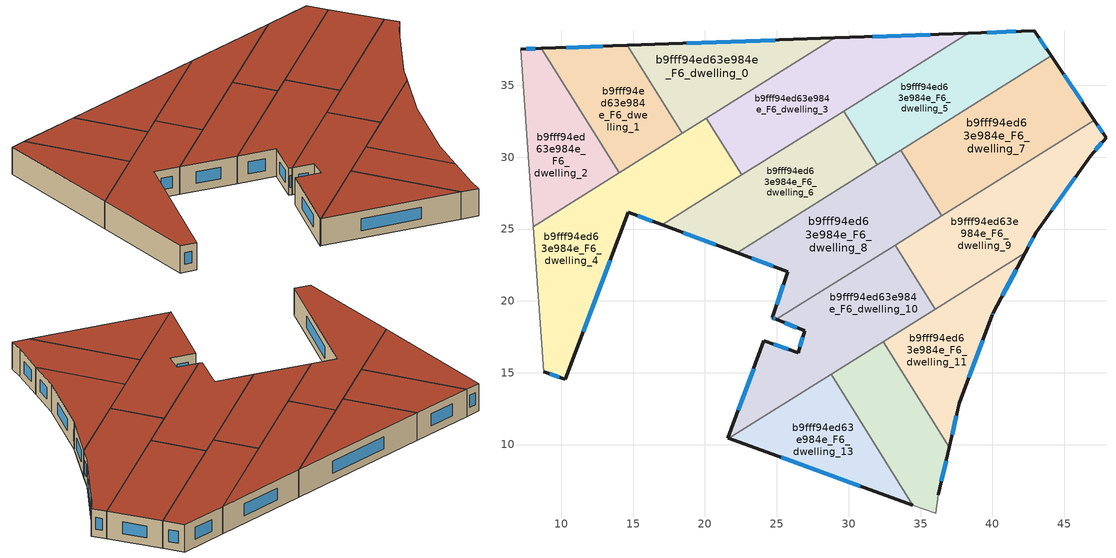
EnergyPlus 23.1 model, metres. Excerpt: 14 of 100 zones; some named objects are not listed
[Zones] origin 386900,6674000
b9fff94ed63e984e_F6_dwelling_0
 floor to b9fff94ed63e984e_F5_dwelling_0 (EU_floor_Construction): 29.03,38.3 18.43,31.66 14.6,37.78 z18
 wall outside (EU_wall_Construction): 29.03,38.3 14.6,37.78 z18:21
 wall to b9fff94ed63e984e_F6_dwelling_1 (EU_wall_Construction): 14.6,37.78 18.43,31.66 z18:21
 wall to b9fff94ed63e984e_F6_dwelling_3 (EU_wall_Construction): 20.1,32.7 29.03,38.3 z18:21
 wall to b9fff94ed63e984e_F6_dwelling_4 (EU_wall_Construction): 18.43,31.66 20.1,32.7 z18:21
 window (EU_Window_Construction): 24.9,38.15 18.72,37.93 z18.86:20.14
 roof outside (EU_roof_Construction): 29.03,38.3 14.6,37.78 18.43,31.66 z21
b9fff94ed63e984e_F6_dwelling_1
 floor to b9fff94ed63e984e_F5_dwelling_1 (EU_floor_Construction): 14.6,37.78 18.43,31.66 14.04,28.91 8.62,37.57 z18
 wall outside (EU_wall_Construction): 14.6,37.78 8.62,37.57 z18:21
 wall to b9fff94ed63e984e_F6_dwelling_2 (EU_wall_Construction): 8.62,37.57 14.04,28.91 z18:21
 wall to b9fff94ed63e984e_F6_dwelling_4 (EU_wall_Construction): 14.04,28.91 18.43,31.66 z18:21
 window (EU_Window_Construction): 12.89,37.72 10.33,37.63 z18.86:20.14
 roof outside (EU_roof_Construction): 18.43,31.66 14.6,37.78 8.62,37.57 14.04,28.91 z21
b9fff94ed63e984e_F6_dwelling_10
 floor to b9fff94ed63e984e_F5_dwelling_10 (EU_floor_Construction): 33.23,23.87 36.02,19.42 21.65,10.42 21.58,10.45 24.11,17.23 26.47,16.38 26.95,17.92 24.97,18.71 z18
 wall outside (EU_wall_Construction): 24.97,18.71 26.95,17.92 26.47,16.38 24.11,17.23 21.58,10.45 21.65,10.42 z18:21
 wall to b9fff94ed63e984e_F6_dwelling_9 (EU_wall_Construction): 36.02,19.42 33.23,23.87 z18:21
 wall to b9fff94ed63e984e_F6_dwelling_8 (EU_wall_Construction): 33.23,23.87 24.97,18.71 z18:21
 wall to b9fff94ed63e984e_F6_dwelling_13 (EU_wall_Construction): 21.65,10.42 28.78,14.89 z18:21
 wall to b9fff94ed63e984e_F6_dwelling_12 (EU_wall_Construction): 28.78,14.89 32.4,17.15 z18:21
 wall to b9fff94ed63e984e_F6_dwelling_11 (EU_wall_Construction): 32.4,17.15 36.02,19.42 z18:21
 window (EU_Window_Construction): 25.8,16.62 24.78,16.98 / 26.82,17.48 26.61,16.82 / 25.54,18.48 26.39,18.15 / 23.38,15.29 22.3,12.38 z18.86:20.14
 roof outside (EU_roof_Construction): 36.02,19.42 33.23,23.87 24.97,18.71 26.95,17.92 26.47,16.38 24.11,17.23 21.58,10.45 21.65,10.42 z21
b9fff94ed63e984e_F6_dwelling_11
 floor to b9fff94ed63e984e_F5_dwelling_11 (EU_floor_Construction): 42.29,23.35 40.06,19.16 39.99,19.02 37.71,12.89 37,9.81 32.4,17.15 z18
 wall outside (EU_wall_Construction): 37,9.81 37.71,12.89 39.99,19.02 40.06,19.16 42.29,23.35 z18:21
 wall to b9fff94ed63e984e_F6_dwelling_12 (EU_wall_Construction): 32.4,17.15 37,9.81 z18:21
 wall to b9fff94ed63e984e_F6_dwelling_9 (EU_wall_Construction): 42.29,23.35 36.02,19.42 z18:21
 window (EU_Window_Construction): 40.7,20.36 41.66,22.15 / 40.01,19.06 40.04,19.12 / 38.36,14.64 39.34,17.27 / 37.2,10.69 37.5,12.01 z18.86:20.14
 roof outside (EU_roof_Construction): 37,9.81 37.71,12.89 39.99,19.02 40.06,19.16 42.29,23.35 32.4,17.15 z21
b9fff94ed63e984e_F6_dwelling_12
 floor to b9fff94ed63e984e_F5_dwelling_12 (EU_floor_Construction): 32.4,17.15 37,9.81 36.24,6.52 36.04,5.22 34.47,5.79 28.78,14.89 z18
 wall outside (EU_wall_Construction): 36.24,6.52 37,9.81 z18:21
 wall to b9fff94ed63e984e_F6_dwelling_13 (EU_wall_Construction): 28.78,14.89 34.47,5.79 z18:21
 wall adiabatic (EU_wall_Construction): 34.47,5.79 36.04,5.22 36.24,6.52 z18:21
 window (EU_Window_Construction): 36.45,7.46 36.78,8.87 z18.86:20.14
 roof outside (EU_roof_Construction): 36.04,5.22 36.24,6.52 37,9.81 32.4,17.15 28.78,14.89 34.47,5.79 z21
b9fff94ed63e984e_F6_dwelling_13
 floor to b9fff94ed63e984e_F5_dwelling_13 (EU_floor_Construction): 28.78,14.89 34.47,5.79 21.65,10.42 z18
 wall outside (EU_wall_Construction): 21.65,10.42 34.47,5.79 z18:21
 window (EU_Window_Construction): 25.31,9.1 30.81,7.11 z18.86:20.14
 roof outside (EU_roof_Construction): 34.47,5.79 28.78,14.89 21.65,10.42 z21
b9fff94ed63e984e_F6_dwelling_2
 floor to b9fff94ed63e984e_F5_dwelling_2 (EU_floor_Construction): 8.62,37.57 14.04,28.91 8.05,25.16 7.16,37.51 z18
 wall outside (EU_wall_Construction): 8.62,37.57 7.16,37.51 z18:21
 wall adiabatic (EU_wall_Construction): 7.16,37.51 8.05,25.16 z18:21
 wall to b9fff94ed63e984e_F6_dwelling_4 (EU_wall_Construction): 8.05,25.16 14.04,28.91 z18:21
 window (EU_Window_Construction): 8.2,37.55 7.58,37.53 z18.86:20.14
 roof outside (EU_roof_Construction): 14.04,28.91 8.62,37.57 7.16,37.51 8.05,25.16 z21
b9fff94ed63e984e_F6_dwelling_3
 floor to b9fff94ed63e984e_F5_dwelling_3 (EU_floor_Construction): 38.32,38.63 22.56,28.76 20.09,32.71 29.03,38.3 z18
 wall outside (EU_wall_Construction): 38.32,38.63 29.03,38.3 z18:21
 wall to b9fff94ed63e984e_F6_dwelling_4 (EU_wall_Construction): 20.09,32.71 22.56,28.76 z18:21
 wall to b9fff94ed63e984e_F6_dwelling_5 (EU_wall_Construction): 29.64,33.2 38.32,38.63 z18:21
 wall to b9fff94ed63e984e_F6_dwelling_6 (EU_wall_Construction): 22.56,28.76 29.64,33.2 z18:21
 window (EU_Window_Construction): 35.66,38.53 31.68,38.39 z18.86:20.14
 roof outside (EU_roof_Construction): 38.32,38.63 29.03,38.3 20.09,32.71 22.56,28.76 z21
b9fff94ed63e984e_F6_dwelling_4
 floor to b9fff94ed63e984e_F5_dwelling_4 (EU_floor_Construction): 20.09,32.71 22.56,28.76 17.01,25.29 14.66,26.16 10.27,14.53 8.77,15.08 8.05,25.16 z18
 wall outside (EU_wall_Construction): 8.77,15.08 10.27,14.53 14.66,26.16 17.01,25.29 z18:21
 wall adiabatic (EU_wall_Construction): 8.05,25.16 8.77,15.08 z18:21
 wall to b9fff94ed63e984e_F6_dwelling_6 (EU_wall_Construction): 17.01,25.29 22.56,28.76 z18:21
 window (EU_Window_Construction): 15.33,25.91 16.34,25.54 / 11.52,17.86 13.41,22.84 / 9.2,14.92 9.84,14.69 z18.86:20.14
 roof outside (EU_roof_Construction): 17.01,25.29 22.56,28.76 20.09,32.71 8.05,25.16 8.77,15.08 10.27,14.53 14.66,26.16 z21
b9fff94ed63e984e_F6_dwelling_5
 floor to b9fff94ed63e984e_F5_dwelling_5 (EU_floor_Construction): 42.93,38.79 44.1,37.04 31.98,29.46 29.64,33.2 38.32,38.63 z18
 wall outside (EU_wall_Construction): 44.1,37.04 42.93,38.79 38.32,38.63 z18:21
 wall to b9fff94ed63e984e_F6_dwelling_6 (EU_wall_Construction): 29.64,33.2 31.98,29.46 z18:21
 wall to b9fff94ed63e984e_F6_dwelling_7 (EU_wall_Construction): 33.63,30.49 44.1,37.04 z18:21
 wall to b9fff94ed63e984e_F6_dwelling_8 (EU_wall_Construction): 31.98,29.46 33.63,30.49 z18:21
 window (EU_Window_Construction): 41.61,38.75 39.64,38.68 / 43.77,37.54 43.27,38.29 z18.86:20.14
 roof outside (EU_roof_Construction): 44.1,37.04 42.93,38.79 38.32,38.63 29.64,33.2 31.98,29.46 z21
b9fff94ed63e984e_F6_dwelling_6
 floor to b9fff94ed63e984e_F5_dwelling_6 (EU_floor_Construction): 29.64,33.2 31.98,29.46 22.23,23.35 17.01,25.29 z18
 wall outside (EU_wall_Construction): 17.01,25.29 22.23,23.35 z18:21
 wall to b9fff94ed63e984e_F6_dwelling_8 (EU_wall_Construction): 22.23,23.35 31.98,29.46 z18:21
 window (EU_Window_Construction): 18.5,24.74 20.74,23.9 z18.86:20.14
 roof outside (EU_roof_Construction): 31.98,29.46 29.64,33.2 17.01,25.29 22.23,23.35 z21
b9fff94ed63e984e_F6_dwelling_7
 floor to b9fff94ed63e984e_F5_dwelling_7 (EU_floor_Construction): 44.1,37.04 47.1,32.56 36.49,25.92 33.63,30.49 z18
 wall outside (EU_wall_Construction): 47.1,32.56 44.1,37.04 z18:21
 wall to b9fff94ed63e984e_F6_dwelling_8 (EU_wall_Construction): 33.63,30.49 36.49,25.92 z18:21
 wall to b9fff94ed63e984e_F6_dwelling_9 (EU_wall_Construction): 36.49,25.92 47.1,32.56 z18:21
 window (EU_Window_Construction): 46.25,33.84 44.96,35.76 z18.86:20.14
 roof outside (EU_roof_Construction): 47.1,32.56 44.1,37.04 33.63,30.49 36.49,25.92 z21
b9fff94ed63e984e_F6_dwelling_8
 floor to b9fff94ed63e984e_F5_dwelling_8 (EU_floor_Construction): 33.63,30.49 36.49,25.92 24.97,18.71 24.67,18.82 25.77,22.03 22.23,23.35 z18
 wall outside (EU_wall_Construction): 22.23,23.35 25.77,22.03 24.67,18.82 24.97,18.71 z18:21
 wall to b9fff94ed63e984e_F6_dwelling_9 (EU_wall_Construction): 33.23,23.87 36.49,25.92 z18:21
 window (EU_Window_Construction): 24.76,18.79 24.89,18.74 / 25.46,21.12 24.99,19.74 / 23.24,22.97 24.76,22.41 z18.86:20.14
 roof outside (EU_roof_Construction): 36.49,25.92 33.63,30.49 22.23,23.35 25.77,22.03 24.67,18.82 24.97,18.71 z21
b9fff94ed63e984e_F6_dwelling_9
 floor to b9fff94ed63e984e_F5_dwelling_9 (EU_floor_Construction): 47.1,32.56 47.91,31.36 46.86,30.12 43.06,24.79 42.29,23.35 36.02,19.42 33.23,23.87 z18
 wall outside (EU_wall_Construction): 42.29,23.35 43.06,24.79 46.86,30.12 47.91,31.36 47.1,32.56 z18:21
 window (EU_Window_Construction): 47.68,31.7 47.33,32.22 / 47.16,30.47 47.61,31 / 44.15,26.31 45.78,28.59 / 42.51,23.76 42.84,24.38 z18.86:20.14
 roof outside (EU_roof_Construction): 42.29,23.35 43.06,24.79 46.86,30.12 47.91,31.36 47.1,32.56 33.23,23.87 36.02,19.42 z21
[Building]
EU S2 Campaign: North Axis=0; Terrain=City; Solar Distribution=FullExterior
[Site:Location]
Helsinki-Vantaa.AP: Latitude=60.317; Longitude=24.963; Time Zone=2; Elevation=54.6
[SizingPeriod:WeatherFileDays]
AnnualSizingPeriod: Begin Month=1; Begin Day of Month=1; End Month=12; End Day of Month=31; Day of Week for Start Day=Monday; Use Weather File Daylight Saving Period=No; Use Weather File Rain and Snow Indicators=No
[MATERIAL]
EU_InternalMass_Material: Roughness=MediumRough; Thickness=0.1; Conductivity=1; Density=1800; Specific Heat=900; Thermal Absorptance=0.9; Solar Absorptance=0.7; Visible Absorptance=0.7
[MATERIAL:NOMASS] Roughness=MediumRough; Thermal Absorptance=0.9; Solar Absorptance=0.7; Visible Absorptance=0.7
Name | Thermal Resistance
EU_wall_NoMass | 1.10183
EU_roof_NoMass; EU_floor_NoMass | 1.70606
[WINDOWMATERIAL:SIMPLEGLAZINGSYSTEM]
EU_Window_SimpleGlazing: UFactor=3.11035; Solar Heat Gain Coefficient=0.8; Visible Transmittance=0.8
[CONSTRUCTION]
EU_wall_Construction: EU_wall_NoMass
EU_roof_Construction: EU_roof_NoMass
EU_floor_Construction: EU_floor_NoMass
EU_Window_Construction: EU_Window_SimpleGlazing
EU_InternalMass_Construction: EU_InternalMass_Material
[ZONE] Type=1; Multiplier=1; Ceiling Height=autocalculate; Floor Area=autocalculate; Part of Total Floor Area=Yes
Name | Volume
b9fff94ed63e984e_F6_dwelling_0 | 135.397
b9fff94ed63e984e_F6_dwelling_1 | 135.39
b9fff94ed63e984e_F6_dwelling_10 | 203.097
b9fff94ed63e984e_F6_dwelling_11 | 135.374
b9fff94ed63e984e_F6_dwelling_12 | 135.396
b9fff94ed63e984e_F6_dwelling_13 | 135.408
b9fff94ed63e984e_F6_dwelling_2 | 135.395
b9fff94ed63e984e_F6_dwelling_3 | 203.087
b9fff94ed63e984e_F6_dwelling_4 | 263.525
b9fff94ed63e984e_F6_dwelling_5 | 174.879
b9fff94ed63e984e_F6_dwelling_6 | 174.865
b9fff94ed63e984e_F6_dwelling_7 | 201.063
b9fff94ed63e984e_F6_dwelling_8 | 201.07
b9fff94ed63e984e_F6_dwelling_9 | 203.1
[INTERNALMASS] Construction=EU_InternalMass_Construction
Name | Zone or ZoneList | Surface Area
b9fff94ed63e984e_F6_dwelling_0_EU_InternalMass | b9fff94ed63e984e_F6_dwelling_0 | 45.132
b9fff94ed63e984e_F6_dwelling_1_EU_InternalMass | b9fff94ed63e984e_F6_dwelling_1 | 45.1298
b9fff94ed63e984e_F6_dwelling_2_EU_InternalMass | b9fff94ed63e984e_F6_dwelling_2 | 45.1317
b9fff94ed63e984e_F6_dwelling_3_EU_InternalMass | b9fff94ed63e984e_F6_dwelling_3 | 67.6956
b9fff94ed63e984e_F6_dwelling_4_EU_InternalMass | b9fff94ed63e984e_F6_dwelling_4 | 87.8389
b9fff94ed63e984e_F6_dwelling_5_EU_InternalMass | b9fff94ed63e984e_F6_dwelling_5 | 58.2929
b9fff94ed63e984e_F6_dwelling_6_EU_InternalMass | b9fff94ed63e984e_F6_dwelling_6 | 58.2882
b9fff94ed63e984e_F6_dwelling_7_EU_InternalMass | b9fff94ed63e984e_F6_dwelling_7 | 67.021
b9fff94ed63e984e_F6_dwelling_8_EU_InternalMass | b9fff94ed63e984e_F6_dwelling_8 | 67.0238
b9fff94ed63e984e_F6_dwelling_9_EU_InternalMass | b9fff94ed63e984e_F6_dwelling_9 | 67.6998
b9fff94ed63e984e_F6_dwelling_10_EU_InternalMass | b9fff94ed63e984e_F6_dwelling_10 | 67.6989
b9fff94ed63e984e_F6_dwelling_11_EU_InternalMass | b9fff94ed63e984e_F6_dwelling_11 | 45.125
b9fff94ed63e984e_F6_dwelling_12_EU_InternalMass | b9fff94ed63e984e_F6_dwelling_12 | 45.1316
b9fff94ed63e984e_F6_dwelling_13_EU_InternalMass | b9fff94ed63e984e_F6_dwelling_13 | 45.1362
[OTHEREQUIPMENT] Fuel Type=Electricity; Design Level Calculation Method=Watts/Area; Power per Zone Floor Area=1; Fraction Latent=0; Fraction Radiant=0; Fraction Lost=0; Carbon Dioxide Generation Rate=0; EndUse Subcategory=EU_Step8_InternalGains
Name | Zone or ZoneList or Space or SpaceList | Schedule
EU_Step8_InternalGain_b9fff94ed63e984e_F6_dwelling_0_f000 | b9fff94ed63e984e_F6_dwelling_0 | EU_Step8_GainSchedule_b9fff94ed63e984e_F6_dwelling_0_f000
EU_Step8_InternalGain_b9fff94ed63e984e_F6_dwelling_1_f000 | b9fff94ed63e984e_F6_dwelling_1 | EU_Step8_GainSchedule_b9fff94ed63e984e_F6_dwelling_1_f000
EU_Step8_InternalGain_b9fff94ed63e984e_F6_dwelling_2_f000 | b9fff94ed63e984e_F6_dwelling_2 | EU_Step8_GainSchedule_b9fff94ed63e984e_F6_dwelling_2_f000
EU_Step8_InternalGain_b9fff94ed63e984e_F6_dwelling_3_f000 | b9fff94ed63e984e_F6_dwelling_3 | EU_Step8_GainSchedule_b9fff94ed63e984e_F6_dwelling_3_f000
EU_Step8_InternalGain_b9fff94ed63e984e_F6_dwelling_4_f000 | b9fff94ed63e984e_F6_dwelling_4 | EU_Step8_GainSchedule_b9fff94ed63e984e_F6_dwelling_4_f000
EU_Step8_InternalGain_b9fff94ed63e984e_F6_dwelling_5_f000 | b9fff94ed63e984e_F6_dwelling_5 | EU_Step8_GainSchedule_b9fff94ed63e984e_F6_dwelling_5_f000
EU_Step8_InternalGain_b9fff94ed63e984e_F6_dwelling_6_f000 | b9fff94ed63e984e_F6_dwelling_6 | EU_Step8_GainSchedule_b9fff94ed63e984e_F6_dwelling_6_f000
EU_Step8_InternalGain_b9fff94ed63e984e_F6_dwelling_7_f000 | b9fff94ed63e984e_F6_dwelling_7 | EU_Step8_GainSchedule_b9fff94ed63e984e_F6_dwelling_7_f000
EU_Step8_InternalGain_b9fff94ed63e984e_F6_dwelling_8_f000 | b9fff94ed63e984e_F6_dwelling_8 | EU_Step8_GainSchedule_b9fff94ed63e984e_F6_dwelling_8_f000
EU_Step8_InternalGain_b9fff94ed63e984e_F6_dwelling_9_f000 | b9fff94ed63e984e_F6_dwelling_9 | EU_Step8_GainSchedule_b9fff94ed63e984e_F6_dwelling_9_f000
EU_Step8_InternalGain_b9fff94ed63e984e_F6_dwelling_10_f000 | b9fff94ed63e984e_F6_dwelling_10 | EU_Step8_GainSchedule_b9fff94ed63e984e_F6_dwelling_10_f000
EU_Step8_InternalGain_b9fff94ed63e984e_F6_dwelling_11_f000 | b9fff94ed63e984e_F6_dwelling_11 | EU_Step8_GainSchedule_b9fff94ed63e984e_F6_dwelling_11_f000
EU_Step8_InternalGain_b9fff94ed63e984e_F6_dwelling_12_f000 | b9fff94ed63e984e_F6_dwelling_12 | EU_Step8_GainSchedule_b9fff94ed63e984e_F6_dwelling_12_f000
EU_Step8_InternalGain_b9fff94ed63e984e_F6_dwelling_13_f000 | b9fff94ed63e984e_F6_dwelling_13 | EU_Step8_GainSchedule_b9fff94ed63e984e_F6_dwelling_13_f000
[ZONEVENTILATION:DESIGNFLOWRATE] Schedule=EU_AlwaysOn; Design Flow Rate Calculation Method=AirChanges/Hour; Air Changes per Hour=0.756316; Ventilation Type=Natural; Fan Pressure Rise=0; Fan Total Efficiency=1; Constant Term Coefficient=1; Temperature Term Coefficient=0; Velocity Term Coefficient=0; Velocity Squared Term Coefficient=0; Minimum Indoor Temperature=-100; Maximum Indoor Temperature=100; Delta Temperature=-100; Minimum Outdoor Temperature=-100; Maximum Outdoor Temperature=100; Maximum Wind Speed=40
Name | Zone or ZoneList or Space or SpaceList
EU_ConstantAir_b9fff94ed63e984e_F6_dwelling_0 | b9fff94ed63e984e_F6_dwelling_0
EU_ConstantAir_b9fff94ed63e984e_F6_dwelling_1 | b9fff94ed63e984e_F6_dwelling_1
EU_ConstantAir_b9fff94ed63e984e_F6_dwelling_2 | b9fff94ed63e984e_F6_dwelling_2
EU_ConstantAir_b9fff94ed63e984e_F6_dwelling_3 | b9fff94ed63e984e_F6_dwelling_3
EU_ConstantAir_b9fff94ed63e984e_F6_dwelling_4 | b9fff94ed63e984e_F6_dwelling_4
EU_ConstantAir_b9fff94ed63e984e_F6_dwelling_5 | b9fff94ed63e984e_F6_dwelling_5
EU_ConstantAir_b9fff94ed63e984e_F6_dwelling_6 | b9fff94ed63e984e_F6_dwelling_6
EU_ConstantAir_b9fff94ed63e984e_F6_dwelling_7 | b9fff94ed63e984e_F6_dwelling_7
EU_ConstantAir_b9fff94ed63e984e_F6_dwelling_8 | b9fff94ed63e984e_F6_dwelling_8
EU_ConstantAir_b9fff94ed63e984e_F6_dwelling_9 | b9fff94ed63e984e_F6_dwelling_9
EU_ConstantAir_b9fff94ed63e984e_F6_dwelling_10 | b9fff94ed63e984e_F6_dwelling_10
EU_ConstantAir_b9fff94ed63e984e_F6_dwelling_11 | b9fff94ed63e984e_F6_dwelling_11
EU_ConstantAir_b9fff94ed63e984e_F6_dwelling_12 | b9fff94ed63e984e_F6_dwelling_12
EU_ConstantAir_b9fff94ed63e984e_F6_dwelling_13 | b9fff94ed63e984e_F6_dwelling_13
[HVACTEMPLATE:ZONE:IDEALLOADSAIRSYSTEM] System Availability Schedule=EU_AlwaysOn; Maximum Heating Supply Air Temperature=50; Minimum Cooling Supply Air Temperature=13; Maximum Heating Supply Air Humidity Ratio=0.0156; Minimum Cooling Supply Air Humidity Ratio=0.0077; Heating Limit=NoLimit; Cooling Limit=NoLimit; Heating Availability Schedule=EU_AlwaysOn; Cooling Availability Schedule=EU_CoolingOff; Dehumidification Control Type=ConstantSensibleHeatRatio; Cooling Sensible Heat Ratio=0.7; Dehumidification Setpoint=60; Humidification Control Type=None; Humidification Setpoint=30; Outdoor Air Method=None; Outdoor Air Flow Rate per Person=0.00944; Outdoor Air Flow Rate per Zone Floor Area=0; Outdoor Air Flow Rate per Zone=0; Demand Controlled Ventilation Type=None; Outdoor Air Economizer Type=NoEconomizer; Heat Recovery Type=None; Sensible Heat Recovery Effectiveness=0.7; Latent Heat Recovery Effectiveness=0.65
Name | Template Thermostat
b9fff94ed63e984e_F6_dwelling_0 | EU_HeatOnly_b9fff94ed63e984e_F6_dwelling_0
b9fff94ed63e984e_F6_dwelling_1 | EU_HeatOnly_b9fff94ed63e984e_F6_dwelling_1
b9fff94ed63e984e_F6_dwelling_2 | EU_HeatOnly_b9fff94ed63e984e_F6_dwelling_2
b9fff94ed63e984e_F6_dwelling_3 | EU_HeatOnly_b9fff94ed63e984e_F6_dwelling_3
b9fff94ed63e984e_F6_dwelling_4 | EU_HeatOnly_b9fff94ed63e984e_F6_dwelling_4
b9fff94ed63e984e_F6_dwelling_5 | EU_HeatOnly_b9fff94ed63e984e_F6_dwelling_5
b9fff94ed63e984e_F6_dwelling_6 | EU_HeatOnly_b9fff94ed63e984e_F6_dwelling_6
b9fff94ed63e984e_F6_dwelling_7 | EU_HeatOnly_b9fff94ed63e984e_F6_dwelling_7
b9fff94ed63e984e_F6_dwelling_8 | EU_HeatOnly_b9fff94ed63e984e_F6_dwelling_8
b9fff94ed63e984e_F6_dwelling_9 | EU_HeatOnly_b9fff94ed63e984e_F6_dwelling_9
b9fff94ed63e984e_F6_dwelling_10 | EU_HeatOnly_b9fff94ed63e984e_F6_dwelling_10
b9fff94ed63e984e_F6_dwelling_11 | EU_HeatOnly_b9fff94ed63e984e_F6_dwelling_11
b9fff94ed63e984e_F6_dwelling_12 | EU_HeatOnly_b9fff94ed63e984e_F6_dwelling_12
b9fff94ed63e984e_F6_dwelling_13 | EU_HeatOnly_b9fff94ed63e984e_F6_dwelling_13
[SIZING:ZONE] Zone Cooling Design Supply Air Temperature Input Method=SupplyAirTemperature; Zone Cooling Design Supply Air Temperature=13; Zone Heating Design Supply Air Temperature Input Method=SupplyAirTemperature; Zone Heating Design Supply Air Temperature=50; Zone Cooling Design Supply Air Humidity Ratio=0.008; Zone Heating Design Supply Air Humidity Ratio=0.008; Cooling Design Air Flow Method=DesignDay; Cooling Design Air Flow Rate=0; Cooling Minimum Air Flow per Zone Floor Area=0.000762; Cooling Minimum Air Flow=0; Cooling Minimum Air Flow Fraction=0.2; Heating Design Air Flow Method=DesignDay; Heating Design Air Flow Rate=0; Heating Maximum Air Flow per Zone Floor Area=0.002032; Heating Maximum Air Flow=0.141576; Heating Maximum Air Flow Fraction=0.3; Account for Dedicated Outdoor Air System=No; Dedicated Outdoor Air System Control Strategy=NeutralSupplyAir; Dedicated Outdoor Air Low Setpoint Temperature for Design=autosize; Dedicated Outdoor Air High Setpoint Temperature for Design=autosize; Zone Load Sizing Method=Sensible Load Only No Latent Load; Zone Latent Cooling Design Supply Air Humidity Ratio Input Method=HumidityRatioDifference; Zone Cooling Design Supply Air Humidity Ratio Difference=0.005; Zone Latent Heating Design Supply Air Humidity Ratio Input Method=HumidityRatioDifference; Zone Humidification Design Supply Air Humidity Ratio Difference=0.005
b9fff94ed63e984e_F6_dwelling_0; b9fff94ed63e984e_F6_dwelling_1; b9fff94ed63e984e_F6_dwelling_2; b9fff94ed63e984e_F6_dwelling_3; b9fff94ed63e984e_F6_dwelling_4; b9fff94ed63e984e_F6_dwelling_5; b9fff94ed63e984e_F6_dwelling_6; b9fff94ed63e984e_F6_dwelling_7; b9fff94ed63e984e_F6_dwelling_8; b9fff94ed63e984e_F6_dwelling_9; b9fff94ed63e984e_F6_dwelling_10; b9fff94ed63e984e_F6_dwelling_11; b9fff94ed63e984e_F6_dwelling_12; b9fff94ed63e984e_F6_dwelling_13
[SCHEDULE:CONSTANT]
Name | Hourly Value
EU_AlwaysOn | 1
EU_CoolingOff | 0
[SCHEDULE:FILE] Column Number=1; Rows to Skip at Top=0; Number of Hours of Data=8760; Column Separator=Comma; Interpolate to Timestep=No; Minutes per Item=60; Adjust Schedule for Daylight Savings=Yes
Name | File
EU_Step8_GainSchedule_b9fff94ed63e984e_F6_dwelling_0_f000 | ../../schedules/b9fff94ed63e984e/b9fff94ed63e984e_F6_dwelling_0_f000_gain.csv
EU_Step8_GainSchedule_b9fff94ed63e984e_F6_dwelling_1_f000 | ../../schedules/b9fff94ed63e984e/b9fff94ed63e984e_F6_dwelling_1_f000_gain.csv
EU_Step8_GainSchedule_b9fff94ed63e984e_F6_dwelling_2_f000 | ../../schedules/b9fff94ed63e984e/b9fff94ed63e984e_F6_dwelling_2_f000_gain.csv
EU_Step8_GainSchedule_b9fff94ed63e984e_F6_dwelling_3_f000 | ../../schedules/b9fff94ed63e984e/b9fff94ed63e984e_F6_dwelling_3_f000_gain.csv
EU_Step8_GainSchedule_b9fff94ed63e984e_F6_dwelling_4_f000 | ../../schedules/b9fff94ed63e984e/b9fff94ed63e984e_F6_dwelling_4_f000_gain.csv
EU_Step8_GainSchedule_b9fff94ed63e984e_F6_dwelling_5_f000 | ../../schedules/b9fff94ed63e984e/b9fff94ed63e984e_F6_dwelling_5_f000_gain.csv
EU_Step8_GainSchedule_b9fff94ed63e984e_F6_dwelling_6_f000 | ../../schedules/b9fff94ed63e984e/b9fff94ed63e984e_F6_dwelling_6_f000_gain.csv
EU_Step8_GainSchedule_b9fff94ed63e984e_F6_dwelling_7_f000 | ../../schedules/b9fff94ed63e984e/b9fff94ed63e984e_F6_dwelling_7_f000_gain.csv
EU_Step8_GainSchedule_b9fff94ed63e984e_F6_dwelling_8_f000 | ../../schedules/b9fff94ed63e984e/b9fff94ed63e984e_F6_dwelling_8_f000_gain.csv
EU_Step8_GainSchedule_b9fff94ed63e984e_F6_dwelling_9_f000 | ../../schedules/b9fff94ed63e984e/b9fff94ed63e984e_F6_dwelling_9_f000_gain.csv
EU_Step8_GainSchedule_b9fff94ed63e984e_F6_dwelling_10_f000 | ../../schedules/b9fff94ed63e984e/b9fff94ed63e984e_F6_dwelling_10_f000_gain.csv
EU_Step8_GainSchedule_b9fff94ed63e984e_F6_dwelling_11_f000 | ../../schedules/b9fff94ed63e984e/b9fff94ed63e984e_F6_dwelling_11_f000_gain.csv
EU_Step8_GainSchedule_b9fff94ed63e984e_F6_dwelling_12_f000 | ../../schedules/b9fff94ed63e984e/b9fff94ed63e984e_F6_dwelling_12_f000_gain.csv
EU_Step8_GainSchedule_b9fff94ed63e984e_F6_dwelling_13_f000 | ../../schedules/b9fff94ed63e984e/b9fff94ed63e984e_F6_dwelling_13_f000_gain.csv
